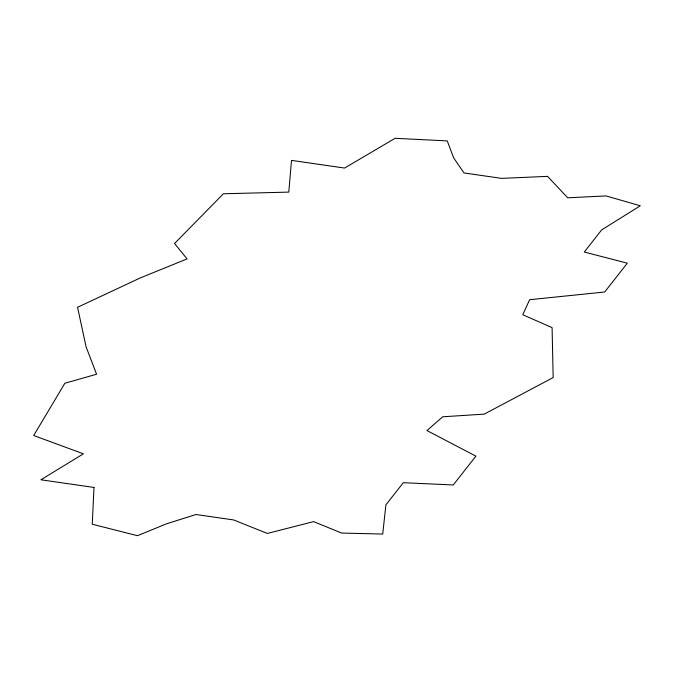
<?xml version="1.0" encoding="UTF-8"?>
<svg xmlns="http://www.w3.org/2000/svg" width="674" height="674" viewBox="0 0 674 674"><rect width="100%" height="100%" fill="white"/><g stroke="black" fill="none" stroke-linecap="round" stroke-linejoin="round"><path stroke-width="1.01" d="M93.998 487.445L92.245 524.229L137.462 535.695L166.486 523.833L195.982 514.506L233.608 519.94L267.367 533.454L313.621 521.609L341.608 533.058L382.722 534.052L385.899 504.877L403.296 482.702L453.265 484.968L475.895 456.138L426.962 430.56L442.7 416.785L484.21 414.131L553.169 377.558L552.09 327.631L522.763 314.758L529.646 299.703L604.679 292.011L627.309 263.18L584.299 252.034L601.705 229.851L640.3 205.797L606.145 195.932L567.727 197.794L547.574 176.361L501.633 178.374L464.007 172.948L453.653 157.868L447.258 140.9L395.074 138.305L344.616 168.062L291.497 160.395L288.792 192.107L223.406 193.775L174.524 243.516L187.086 258.909L140.032 278.042L77.561 307.302L86.078 346.798L96.584 374.238L64.873 383.245L33.7 435.53L83.424 453.821L40.878 479.778L93.998 487.445"/></g></svg>
